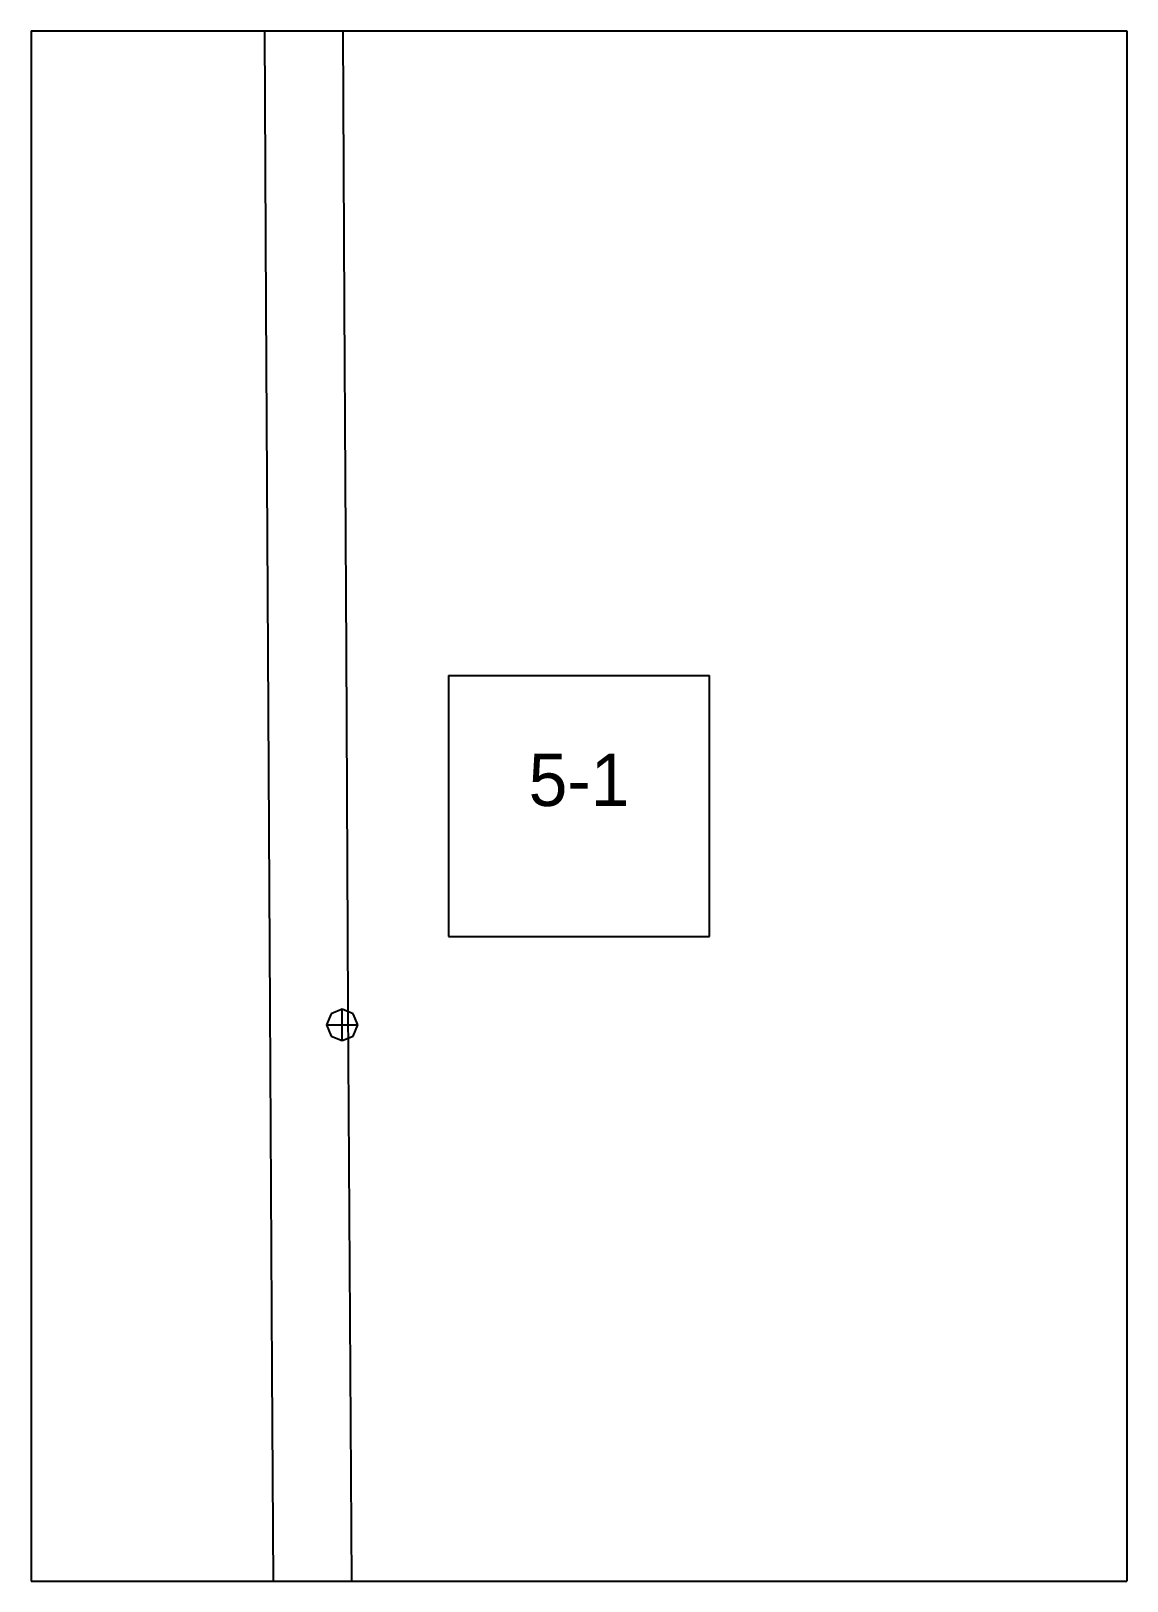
# Paper-space layout 'Plan 5-1' of a CAD drawing. Header units: metres, sheet in millimetres. Extents: x 0 to 210, y 0 to 297.
# The model-space entities are those that its viewports show. They can reach past a viewport. Long polylines and large blocks are cut down to what shows.
import ezdxf
from ezdxf.enums import TextEntityAlignment as Align

# ---------------------------------------------------------------- set-up
doc = ezdxf.new("R2010")
doc.units = ezdxf.units.M
for name, color, linetype in [('default', 7, 'Continuous'), ('TEXTLAYER', 7, 'Continuous'), ('VIEWPORTS', 7, 'Continuous')]:
    doc.layers.add(name, color=color, linetype=linetype)

msp = doc.modelspace()

# ---------------------------------------------------------------- linework, layer by layer
at = {"color": 9}
for p, q in [((0, -891), (0, -1188)), ((210, -891), (210, -1188)), ((210, -891), (210, -1188)), ((0, -1188), (210, -1188)), ((0, -1188), (210, -1188)), ((0, -1188), (0, -1485)), ((210, -1188), (420, -1188)), ((210, -1188), (210, -1485)), ((210, -1188), (420, -1188)), ((210, -1188), (210, -1485)), ((80, -1311.5), (130, -1311.5)), ((80, -1311.5), (80, -1361.5)), ((130, -1361.5), (130, -1311.5)), ((80, -1361.5), (130, -1361.5)), ((0, -1485), (210, -1485)), ((0, -1485), (210, -1485)), ((0, -1485), (0, -1782)), ((210, -1485), (420, -1485)), ((210, -1485), (210, -1782)), ((210, -1485), (420, -1485)), ((210, -1485), (210, -1782))]:
    msp.add_line(p, q, dxfattribs=at)
at = {"layer": 'default', "color": 7, "linetype": 'Continuous'}
for p, q in [((45.07, -1240.81), (44.76, -1176.64)), ((60.07, -1240.73), (59.76, -1176.56)), ((45.42, -1307), (45.07, -1240.81)), ((60.42, -1306.91), (60.07, -1240.73)), ((45.8, -1375.02), (45.42, -1307)), ((60.8, -1374.93), (60.42, -1306.91)), ((46.21, -1444.77), (45.8, -1375.02)), ((61.21, -1444.68), (60.8, -1374.93)), ((57.5, -1376.33), (56.62, -1378.46)), ((59.62, -1375.46), (57.5, -1376.33)), ((61.74, -1376.33), (59.62, -1375.46)), ((59.62, -1381.46), (59.62, -1375.46)), ((62.62, -1378.46), (61.74, -1376.33)), ((56.62, -1378.46), (57.5, -1380.58)), ((56.62, -1378.46), (62.62, -1378.46)), ((57.5, -1380.58), (59.62, -1381.46)), ((59.62, -1381.46), (61.74, -1380.58)), ((61.74, -1380.58), (62.62, -1378.46)), ((46.66, -1516.14), (46.21, -1444.77)), ((61.66, -1516.05), (61.21, -1444.68))]:
    msp.add_line(p, q, dxfattribs=at)

# ---------------------------------------------------------------- texts
at = {"layer": 'TEXTLAYER', "color": 1}
msp.add_text('5-1', height=10, dxfattribs=at).set_placement((105, -1336.5), align=Align.CENTER)

psp = doc.layouts.new('Plan 5-1')

# ---------------------------------------------------------------- viewports
at = {"layer": 'VIEWPORTS'}
psp.add_viewport(center=(105, 148.5), size=(210, 297), view_center_point=(105, -1336.5), view_height=297, dxfattribs=at)

doc.saveas('drawing.dxf')
